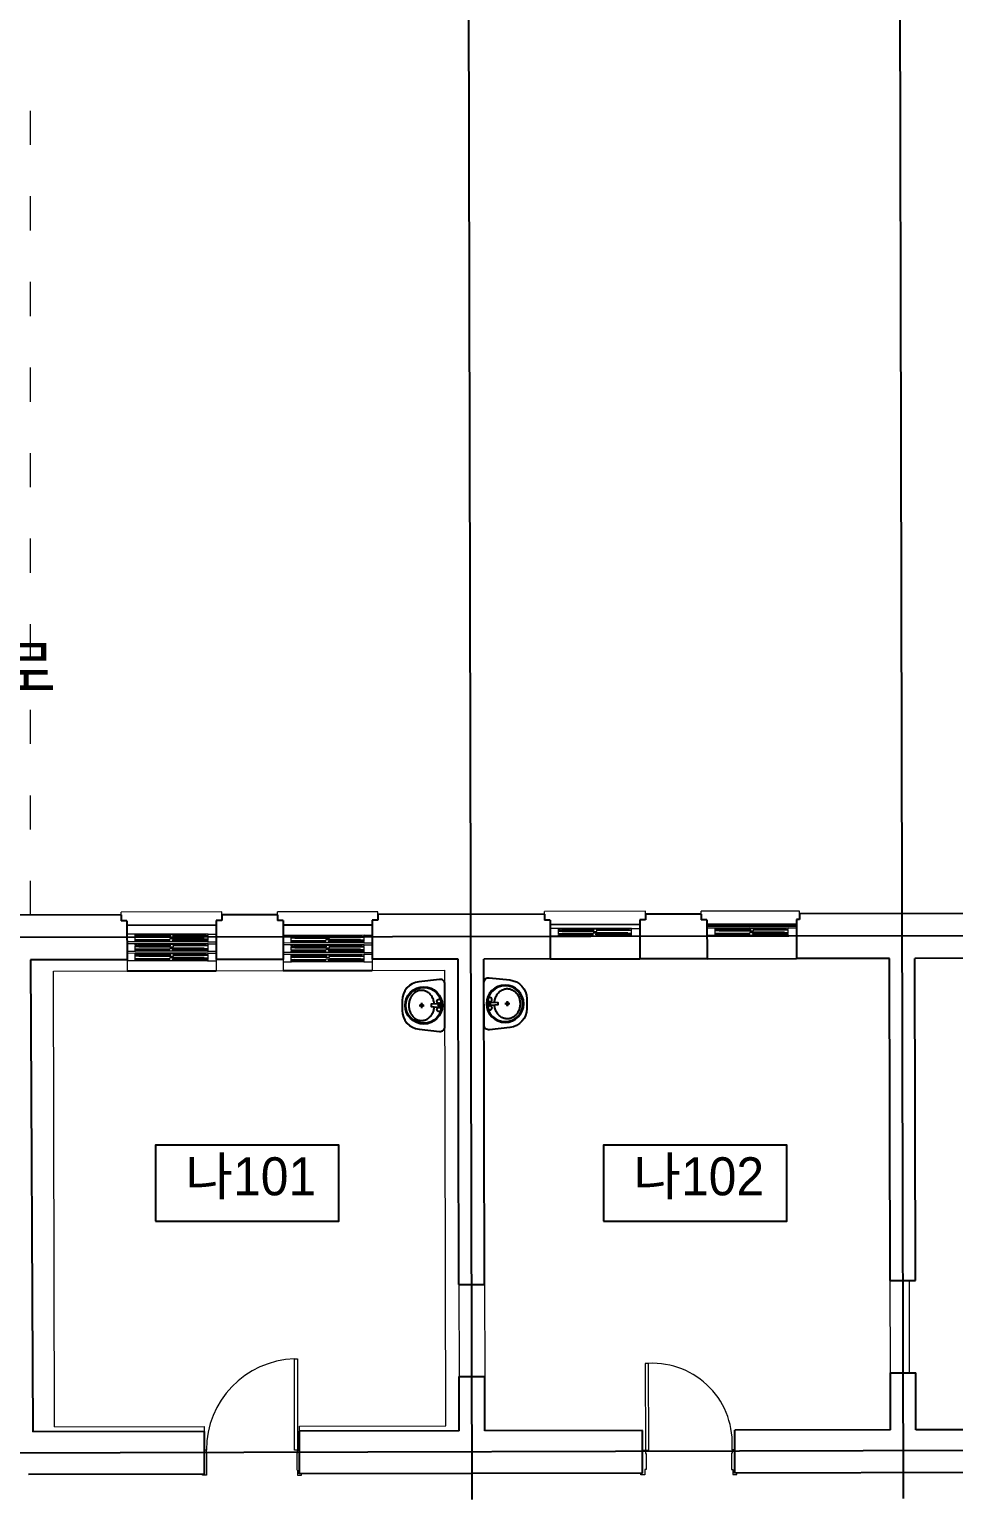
# Model space of a CAD drawing. Header units: millimetres. Extents: x 580267 to 706267, y 28800 to 115200.
# Drawn here: x 624115 to 633833, y 67896 to 83357 of the extents above; entities that cross this region are included whole.
import ezdxf
from ezdxf.enums import TextEntityAlignment as Align

# ---------------------------------------------------------------- set-up
doc = ezdxf.new("R2010")
doc.units = ezdxf.units.MM
doc.header["$LTSCALE"] = 5
doc.linetypes.add('ACAD_ISO03W100', pattern=[30, 12, -18])
for name, color, linetype, lineweight in [('ELE-1 (벽체 마감)', 3, 'Continuous', 9), ('ELE-2 (마감 창호)', 4, 'Continuous', 9), ('ELE-3  (마감)', 5, 'Continuous', 0), ('HAT-2', 8, 'Continuous', 0), ('HID', 7, 'ACAD_ISO03W100', 9)]:
    doc.layers.add(name, color=color, linetype=linetype, lineweight=lineweight)
for name, color, linetype in [('I-WIN', 4, 'Continuous'), ('text', 7, 'Continuous'), ('단면선', 2, 'Continuous'), ('입면', 7, 'Continuous'), ('입면선', 8, 'Continuous'), ('중심선', 1, 'Continuous')]:
    doc.layers.add(name, color=color, linetype=linetype)
doc.styles.get("Standard").update_dxf_attribs({"font": 'Gulim.ttf'})

# ---------------------------------------------------------------- blocks, each defined once
blk = doc.blocks.new('A$C26F80365')
at = {"layer": '입면선'}
for p, q in [((-25, 194), (25, 194)), ((-26, 0), (27, 0)), ((0, -27), (0, 26))]:
    blk.add_line(p, q, dxfattribs=at)
blk.add_lwpolyline([(-51, -205), (51, -205, 0.382162), (250, -27), (274, 189, 0.447008), (224, 245), (-224, 245, 0.447008), (-274, 189), (-250, -27, 0.382162)], format="xyb", close=True, dxfattribs=at)
blk.add_lwpolyline([(-25, 170), (-22, 170, -0.386916), (-18, 166), (-12, 101), (12, 101), (18, 166, -0.386916), (22, 170), (25, 170)], format="xyb", dxfattribs=at)
for centre, radius in [((0, 23), 196), ((0, 23), 188), ((-43, 182), 21.4), ((0, 182), 6.83), ((43, 182), 21.4), ((0, 0), 12.8)]:
    blk.add_circle(centre, radius, dxfattribs=at)
blk.add_rational_spline([(-15, 134), (-270, 114), (-135, -71), (0, -256), (135, -71), (270, 114), (15, 134)], [1, 0.527194519268, 1, 0.527194519268, 1, 0.527194519268, 1], degree=2, knots=[0, 0, 0, 0.333333, 0.333333, 0.666667, 0.666667, 1, 1, 1], dxfattribs=at)
blk = doc.blocks.new('A$C49A95FC0')
at = {"layer": 'ELE-2 (마감 창호)'}
for p, q in [((-384, 79), (-469, 79)), ((384, 81), (-384, 79)), ((-384, 64), (-384, 79)), ((-364, 64), (-384, 64)), ((-384, 19), (-384, 59)), ((-364, 59), (-384, 59)), ((-364, 19), (-384, 19)), ((-384, 2), (-384, 14)), ((-364, 14), (-384, 14)), ((-379, 2), (-384, 2)), ((-383, 65), (-383, 75)), ((-344, 75), (-383, 75)), ((-363, 65), (-383, 65)), ((-383, 48), (-383, 58)), ((-363, 58), (-383, 58)), ((-344, 48), (-383, 48)), ((-379, -1), (-379, 2)), ((379, 1), (-379, -1)), ((-364, 59), (-364, 64)), ((-364, 14), (-364, 19)), ((-363, 58), (-363, 65)), ((-354, 66), (-344, 67)), ((-354, 58), (-354, 66)), ((-344, 57), (-354, 58)), ((-349, 59), (-349, 65)), ((-16, 65), (-349, 65)), ((-16, 59), (-349, 59)), ((-344, 67), (-344, 75)), ((-342, 66), (-344, 67)), ((-344, 48), (-344, 57)), ((-342, 57), (-344, 57)), ((-341, 65), (-342, 66)), ((-341, 59), (-342, 57)), ((-24, 65), (-23, 67)), ((-24, 59), (-23, 58)), ((-23, 67), (-21, 67)), ((-23, 58), (-21, 57)), ((-21, 67), (-21, 76)), ((-21, 76), (18, 76)), ((-11, 66), (-21, 67)), ((-11, 58), (-21, 57)), ((-21, 49), (-21, 57)), ((-21, 49), (18, 49)), ((-20, 4), (-20, 31)), ((19, 31), (-20, 31)), ((19, 31), (-20, 31)), ((-20, 4), (19, 4)), ((-16, 59), (-16, 65)), ((-11, 58), (-11, 66)), ((9, 22), (19, 23)), ((9, 14), (9, 22)), ((19, 13), (9, 14)), ((14, 15), (14, 21)), ((348, 21), (14, 21)), ((348, 15), (14, 15)), ((18, 49), (18, 76)), ((19, 23), (19, 31)), ((21, 22), (19, 23)), ((19, 4), (19, 13)), ((21, 13), (19, 13)), ((22, 21), (21, 22)), ((22, 15), (21, 13)), ((341, 21), (342, 23)), ((341, 15), (342, 14)), ((342, 23), (344, 23)), ((342, 14), (344, 13)), ((344, 23), (344, 32)), ((344, 32), (383, 32)), ((354, 22), (344, 23)), ((344, 13), (354, 14)), ((344, 5), (344, 13)), ((383, 5), (344, 5)), ((349, 15), (349, 21)), ((354, 14), (354, 22)), ((363, 15), (363, 22)), ((363, 22), (383, 22)), ((363, 15), (383, 15)), ((364, 61), (364, 66)), ((364, 66), (384, 66)), ((364, 61), (384, 61)), ((364, 16), (364, 21)), ((364, 21), (384, 21)), ((364, 16), (384, 16)), ((379, 1), (379, 4)), ((379, 4), (384, 4)), ((379, 1), (469, 1)), ((383, 22), (383, 32)), ((383, 5), (383, 15)), ((384, 66), (384, 81)), ((384, 81), (469, 81)), ((384, 21), (384, 61)), ((384, 4), (384, 16)), ((-379, -1), (-468, -1))]:
    blk.add_line(p, q, dxfattribs=at)
at = {"layer": '입면'}
for p, q in [((-20, 20), (-384, 19)), ((-20, 15), (-384, 14)), ((-21, 76), (-344, 75)), ((-21, 49), (-344, 48)), ((364, 66), (18, 65)), ((364, 61), (18, 60)), ((344, 32), (19, 31)), ((344, 5), (19, 4))]:
    blk.add_line(p, q, dxfattribs=at)

msp = doc.modelspace()

# ---------------------------------------------------------------- linework, layer by layer
at = {"layer": 'ELE-1 (벽체 마감)'}
for p, q in [((633169.7, 69228.8), (633167.5, 70198.8)), ((633370.7, 69229.3), (633368.5, 70199.3)), ((628631.6, 70158.7), (628633.7, 69188.7)), ((628901.6, 70159.3), (628903.7, 69189.3))]:
    msp.add_line(p, q, dxfattribs=at)
at = {"layer": 'ELE-2 (마감 창호)'}
for p, q in [((625226.1, 73840.7), (625141.5, 73840.5)), ((625231.2, 73760.7), (625141.6, 73760.5)), ((625993.9, 73841.9), (625226.1, 73840.7)), ((625226.1, 73825.7), (625226.1, 73840.7)), ((625246.1, 73825.7), (625226.1, 73825.7)), ((625226.2, 73780.7), (625226.1, 73820.7)), ((625246.1, 73820.7), (625226.1, 73820.7)), ((625246.2, 73780.7), (625226.2, 73780.7)), ((625226.2, 73763.7), (625226.2, 73775.7)), ((625246.2, 73775.7), (625226.2, 73775.7)), ((625231.2, 73763.7), (625226.2, 73763.7)), ((625227.1, 73826.7), (625227.1, 73836.7)), ((625266.1, 73836.7), (625227.1, 73836.7)), ((625247.1, 73826.7), (625227.1, 73826.7)), ((625227.1, 73809.7), (625227.1, 73819.7)), ((625247.1, 73819.7), (625227.1, 73819.7)), ((625266.1, 73809.7), (625227.1, 73809.7)), ((625231.2, 73760.7), (625231.2, 73763.7)), ((625989.1, 73761.9), (625231.2, 73760.7)), ((625246.1, 73820.7), (625246.1, 73825.7)), ((625246.2, 73775.7), (625246.2, 73780.7)), ((625247.1, 73819.7), (625247.1, 73826.7)), ((625256.1, 73827.2), (625266.1, 73828.2)), ((625256.1, 73819.2), (625256.1, 73827.2)), ((625266.1, 73818.2), (625256.1, 73819.2)), ((625594.5, 73826.8), (625261.1, 73826.2)), ((625261.1, 73820.2), (625261.1, 73826.2)), ((625594.5, 73820.8), (625261.1, 73820.2)), ((625266.1, 73828.2), (625266.1, 73836.7)), ((625268.1, 73827.7), (625266.1, 73828.2)), ((625268.1, 73818.7), (625266.1, 73818.2)), ((625266.1, 73809.7), (625266.1, 73818.2)), ((625269.1, 73826.2), (625268.1, 73827.7)), ((625269.1, 73820.2), (625268.1, 73818.7)), ((625586.5, 73826.8), (625587.5, 73828.3)), ((625586.5, 73820.8), (625587.5, 73819.3)), ((625587.5, 73828.3), (625589.5, 73828.8)), ((625587.5, 73819.3), (625589.5, 73818.8)), ((625589.5, 73828.8), (625589.4, 73837.3)), ((625589.4, 73837.3), (625628.4, 73837.3)), ((625599.5, 73827.8), (625589.5, 73828.8)), ((625599.5, 73819.8), (625589.5, 73818.8)), ((625589.5, 73810.3), (625589.5, 73818.8)), ((625589.5, 73810.3), (625628.5, 73810.3)), ((625590.6, 73765.3), (625590.5, 73792.3)), ((625629.5, 73792.3), (625590.5, 73792.3)), ((625629.5, 73792.3), (625590.5, 73792.3)), ((625590.6, 73765.3), (625629.6, 73765.3)), ((625594.5, 73820.8), (625594.5, 73826.8)), ((625599.5, 73819.8), (625599.5, 73827.8)), ((625619.5, 73782.8), (625629.5, 73783.8)), ((625619.5, 73774.8), (625619.5, 73782.8)), ((625629.5, 73773.8), (625619.5, 73774.8)), ((625958, 73782.4), (625624.5, 73781.8)), ((625624.5, 73775.8), (625624.5, 73781.8)), ((625958, 73776.4), (625624.5, 73775.8)), ((625628.5, 73810.3), (625628.4, 73837.3)), ((625629.5, 73783.8), (625629.5, 73792.3)), ((625631.5, 73783.3), (625629.5, 73783.8)), ((625631.5, 73774.3), (625629.5, 73773.8)), ((625629.6, 73765.3), (625629.5, 73773.8)), ((625632.5, 73781.8), (625631.5, 73783.3)), ((625632.5, 73775.8), (625631.5, 73774.3)), ((625951, 73782.4), (625952, 73783.9)), ((625951, 73776.4), (625952, 73774.9)), ((625952, 73783.9), (625954, 73784.4)), ((625952, 73774.9), (625954, 73774.4)), ((625954, 73784.4), (625954, 73792.9)), ((625954, 73792.9), (625993, 73792.9)), ((625964, 73783.4), (625954, 73784.4)), ((625954, 73774.4), (625964, 73775.4)), ((625954, 73765.9), (625954, 73774.4)), ((625993, 73765.9), (625954, 73765.9)), ((625959, 73776.4), (625959, 73782.4)), ((625964, 73775.4), (625964, 73783.4)), ((625973, 73775.9), (625973, 73782.9)), ((625973, 73782.9), (625993, 73782.9)), ((625973, 73775.9), (625993, 73775.9)), ((625974, 73821.9), (625973.9, 73826.9)), ((625973.9, 73826.9), (625993.9, 73826.9)), ((625974, 73821.9), (625994, 73821.9)), ((625974, 73776.9), (625974, 73781.9)), ((625974, 73781.9), (625994, 73781.9)), ((625974, 73776.9), (625994, 73776.9)), ((625989.1, 73761.9), (625989, 73764.9)), ((625989, 73764.9), (625994, 73764.9)), ((625989.1, 73761.9), (626079.2, 73762.1)), ((625993, 73782.9), (625993, 73792.9)), ((625993, 73765.9), (625993, 73775.9)), ((625993.9, 73841.9), (626079, 73842.1)), ((625993.9, 73826.9), (625993.9, 73841.9)), ((625994, 73781.9), (625994, 73821.9)), ((625994, 73764.9), (625994, 73776.9)), ((626867, 73829.4), (626784.3, 73829.2)), ((627634.9, 73830.6), (626867, 73829.4)), ((626867.1, 73814.4), (626867, 73829.4)), ((626887.1, 73814.4), (626867.1, 73814.4)), ((626867.1, 73769.4), (626867.1, 73809.4)), ((626887.1, 73809.4), (626867.1, 73809.4)), ((626887.1, 73769.4), (626867.1, 73769.4)), ((626867.2, 73752.4), (626867.1, 73764.4)), ((626887.1, 73764.4), (626867.1, 73764.4)), ((626872.2, 73752.4), (626867.2, 73752.4)), ((626868.1, 73815.4), (626868, 73825.4)), ((626907, 73825.4), (626868, 73825.4)), ((626888.1, 73815.4), (626868.1, 73815.4)), ((626868.1, 73798.4), (626868.1, 73808.4)), ((626888.1, 73808.4), (626868.1, 73808.4)), ((626907.1, 73798.4), (626868.1, 73798.4)), ((626872.2, 73749.4), (626872.2, 73752.4)), ((627630, 73750.6), (626872.2, 73749.4)), ((626887.1, 73809.4), (626887.1, 73814.4)), ((626887.1, 73764.4), (626887.1, 73769.4)), ((626888.1, 73808.4), (626888.1, 73815.4)), ((626897.1, 73815.9), (626907.1, 73816.9)), ((626897.1, 73807.9), (626897.1, 73815.9)), ((626907.1, 73806.9), (626897.1, 73807.9)), ((627235.4, 73815.4), (626902.1, 73814.9)), ((626902.1, 73808.9), (626902.1, 73814.9)), ((627235.4, 73809.4), (626902.1, 73808.9)), ((626907.1, 73816.9), (626907, 73825.4)), ((626909.1, 73816.4), (626907.1, 73816.9)), ((626909.1, 73807.4), (626907.1, 73806.9)), ((626907.1, 73798.4), (626907.1, 73806.9)), ((626910.1, 73814.9), (626909.1, 73816.4)), ((626910.1, 73808.9), (626909.1, 73807.4)), ((627227.4, 73815.4), (627228.4, 73816.9)), ((627227.4, 73809.4), (627228.4, 73807.9)), ((627228.4, 73816.9), (627230.4, 73817.4)), ((627228.4, 73807.9), (627230.4, 73807.4)), ((627230.4, 73825.9), (627269.4, 73826)), ((627230.4, 73817.4), (627230.4, 73825.9)), ((627240.4, 73816.5), (627230.4, 73817.4)), ((627240.4, 73808.5), (627230.4, 73807.4)), ((627230.5, 73798.9), (627230.4, 73807.4)), ((627230.5, 73798.9), (627269.5, 73799)), ((627270.5, 73781), (627231.5, 73780.9)), ((627270.5, 73781), (627231.5, 73780.9)), ((627231.5, 73753.9), (627231.5, 73780.9)), ((627231.5, 73753.9), (627270.5, 73754)), ((627235.4, 73809.4), (627235.4, 73815.4)), ((627240.4, 73808.5), (627240.4, 73816.5)), ((627260.5, 73771.5), (627270.5, 73772.5)), ((627260.5, 73763.5), (627260.5, 73771.5)), ((627270.5, 73762.5), (627260.5, 73763.5)), ((627599, 73771), (627265.5, 73770.5)), ((627265.5, 73764.5), (627265.5, 73770.5)), ((627599, 73765), (627265.5, 73764.5)), ((627269.5, 73799), (627269.4, 73826)), ((627270.5, 73772.5), (627270.5, 73781)), ((627272.5, 73772), (627270.5, 73772.5)), ((627272.5, 73763), (627270.5, 73762.5)), ((627270.5, 73754), (627270.5, 73762.5)), ((627273.5, 73770.5), (627272.5, 73772)), ((627273.5, 73764.5), (627272.5, 73763)), ((627592, 73771), (627593, 73772.5)), ((627592, 73765), (627593, 73763.5)), ((627593, 73772.5), (627595, 73773)), ((627593, 73763.5), (627595, 73763)), ((627595, 73781.5), (627634, 73781.6)), ((627595, 73773), (627595, 73781.5)), ((627605, 73772), (627595, 73773)), ((627595, 73763), (627605, 73764)), ((627595, 73754.5), (627595, 73763)), ((627634, 73754.6), (627595, 73754.5)), ((627600, 73765), (627600, 73771)), ((627605, 73764), (627605, 73772)), ((627614, 73764.6), (627614, 73771.6)), ((627614, 73771.6), (627634, 73771.6)), ((627614, 73764.6), (627634, 73764.6)), ((627614.9, 73810.6), (627614.9, 73815.6)), ((627614.9, 73815.6), (627634.9, 73815.6)), ((627614.9, 73810.6), (627634.9, 73810.6)), ((627615, 73765.6), (627615, 73770.6)), ((627615, 73770.6), (627635, 73770.6)), ((627615, 73765.6), (627635, 73765.6)), ((627630, 73750.6), (627630, 73753.6)), ((627630, 73753.6), (627635, 73753.6)), ((627630, 73750.6), (627718, 73750.7)), ((627634, 73771.6), (627634, 73781.6)), ((627634, 73754.6), (627634, 73764.6)), ((627634.9, 73830.6), (627717.9, 73830.7)), ((627634.9, 73815.6), (627634.9, 73830.6)), ((627635, 73770.6), (627634.9, 73810.6)), ((627635, 73753.6), (627635, 73765.6)), ((625226.2, 73740.7), (625141.7, 73740.5)), ((625231.4, 73660.7), (625141.8, 73660.5)), ((625226.6, 73640.7), (625142, 73640.5)), ((625994.1, 73741.9), (625226.2, 73740.7)), ((625226.3, 73725.7), (625226.2, 73740.7)), ((625246.3, 73725.7), (625226.3, 73725.7)), ((625226.3, 73680.7), (625226.3, 73720.7)), ((625246.3, 73720.7), (625226.3, 73720.7)), ((625246.3, 73680.7), (625226.3, 73680.7)), ((625226.4, 73663.7), (625226.3, 73675.7)), ((625246.3, 73675.7), (625226.3, 73675.7)), ((625231.4, 73663.7), (625226.4, 73663.7)), ((625994.4, 73641.9), (625226.6, 73640.7)), ((625226.6, 73625.7), (625226.6, 73640.7)), ((625246.6, 73625.7), (625226.6, 73625.7)), ((625226.7, 73580.7), (625226.6, 73620.7)), ((625246.6, 73620.7), (625226.6, 73620.7)), ((625227.3, 73726.7), (625227.2, 73736.7)), ((625266.2, 73736.7), (625227.2, 73736.7)), ((625247.3, 73726.7), (625227.3, 73726.7)), ((625227.3, 73709.7), (625227.3, 73719.7)), ((625247.3, 73719.7), (625227.3, 73719.7)), ((625266.3, 73709.7), (625227.3, 73709.7)), ((625227.6, 73626.7), (625227.6, 73636.7)), ((625266.6, 73636.7), (625227.6, 73636.7)), ((625247.6, 73626.7), (625227.6, 73626.7)), ((625227.6, 73609.7), (625227.6, 73619.7)), ((625247.6, 73619.7), (625227.6, 73619.7)), ((625266.6, 73609.7), (625227.6, 73609.7)), ((625231.4, 73660.7), (625231.4, 73663.7)), ((625989.2, 73661.9), (625231.4, 73660.7)), ((625246.3, 73720.7), (625246.3, 73725.7)), ((625246.3, 73675.7), (625246.3, 73680.7)), ((625246.6, 73620.7), (625246.6, 73625.7)), ((625247.3, 73719.7), (625247.3, 73726.7)), ((625247.6, 73619.7), (625247.6, 73626.7)), ((625256.3, 73727.2), (625266.3, 73728.2)), ((625256.3, 73719.2), (625256.3, 73727.2)), ((625266.3, 73718.2), (625256.3, 73719.2)), ((625256.6, 73627.2), (625266.6, 73628.2)), ((625256.6, 73619.2), (625256.6, 73627.2)), ((625266.6, 73618.2), (625256.6, 73619.2)), ((625594.6, 73726.8), (625261.3, 73726.2)), ((625261.3, 73720.2), (625261.3, 73726.2)), ((625594.6, 73720.8), (625261.3, 73720.2)), ((625595, 73626.8), (625261.6, 73626.2)), ((625261.6, 73620.2), (625261.6, 73626.2)), ((625595, 73620.8), (625261.6, 73620.2)), ((625266.3, 73728.2), (625266.2, 73736.7)), ((625268.3, 73727.7), (625266.3, 73728.2)), ((625268.3, 73718.7), (625266.3, 73718.2)), ((625266.3, 73709.7), (625266.3, 73718.2)), ((625266.6, 73628.2), (625266.6, 73636.7)), ((625268.6, 73627.7), (625266.6, 73628.2)), ((625268.6, 73618.7), (625266.6, 73618.2)), ((625266.6, 73609.7), (625266.6, 73618.2)), ((625269.3, 73726.2), (625268.3, 73727.7)), ((625269.3, 73720.2), (625268.3, 73718.7)), ((625269.6, 73626.2), (625268.6, 73627.7)), ((625269.6, 73620.2), (625268.6, 73618.7)), ((625586.6, 73726.8), (625587.6, 73728.3)), ((625586.6, 73720.8), (625587.6, 73719.3)), ((625587, 73626.8), (625588, 73628.3)), ((625587, 73620.8), (625588, 73619.3)), ((625587.6, 73728.3), (625589.6, 73728.8)), ((625587.6, 73719.3), (625589.6, 73718.8)), ((625588, 73628.3), (625590, 73628.8)), ((625588, 73619.3), (625590, 73618.8)), ((625589.6, 73728.8), (625589.6, 73737.3)), ((625589.6, 73737.3), (625628.6, 73737.3)), ((625599.6, 73727.8), (625589.6, 73728.8)), ((625599.6, 73719.8), (625589.6, 73718.8)), ((625589.7, 73710.3), (625589.6, 73718.8)), ((625589.7, 73710.3), (625628.7, 73710.3)), ((625590, 73628.8), (625589.9, 73637.3)), ((625589.9, 73637.3), (625628.9, 73637.3)), ((625600, 73627.8), (625590, 73628.8)), ((625600, 73619.8), (625590, 73618.8)), ((625590, 73610.3), (625590, 73618.8)), ((625590, 73610.3), (625629, 73610.3)), ((625590.7, 73665.3), (625590.7, 73692.3)), ((625629.7, 73692.3), (625590.7, 73692.3)), ((625629.7, 73692.3), (625590.7, 73692.3)), ((625590.7, 73665.3), (625629.7, 73665.3)), ((625594.6, 73720.8), (625594.6, 73726.8)), ((625595, 73620.8), (625595, 73626.8)), ((625599.6, 73719.8), (625599.6, 73727.8)), ((625600, 73619.8), (625600, 73627.8)), ((625619.7, 73682.8), (625629.7, 73683.8)), ((625619.7, 73674.8), (625619.7, 73682.8)), ((625629.7, 73673.8), (625619.7, 73674.8)), ((625958.2, 73682.4), (625624.7, 73681.8)), ((625624.7, 73675.8), (625624.7, 73681.8)), ((625958.2, 73676.4), (625624.7, 73675.8)), ((625628.7, 73710.3), (625628.6, 73737.3)), ((625629, 73610.3), (625628.9, 73637.3)), ((625629.7, 73683.8), (625629.7, 73692.3)), ((625631.7, 73683.3), (625629.7, 73683.8)), ((625631.7, 73674.3), (625629.7, 73673.8)), ((625629.7, 73665.3), (625629.7, 73673.8)), ((625632.7, 73681.8), (625631.7, 73683.3)), ((625632.7, 73675.8), (625631.7, 73674.3)), ((625951.2, 73682.4), (625952.2, 73683.9)), ((625951.2, 73676.4), (625952.2, 73674.9)), ((625952.2, 73683.9), (625954.2, 73684.4)), ((625952.2, 73674.9), (625954.2, 73674.4)), ((625954.2, 73684.4), (625954.2, 73692.9)), ((625954.2, 73692.9), (625993.2, 73692.9)), ((625964.2, 73683.4), (625954.2, 73684.4)), ((625954.2, 73674.4), (625964.2, 73675.4)), ((625954.2, 73665.9), (625954.2, 73674.4)), ((625993.2, 73665.9), (625954.2, 73665.9)), ((625959.2, 73676.4), (625959.2, 73682.4)), ((625964.2, 73675.4), (625964.2, 73683.4)), ((625973.2, 73675.9), (625973.2, 73682.9)), ((625973.2, 73682.9), (625993.2, 73682.9)), ((625973.2, 73675.9), (625993.2, 73675.9)), ((625974.1, 73721.9), (625974.1, 73726.9)), ((625974.1, 73726.9), (625994.1, 73726.9)), ((625974.1, 73721.9), (625994.1, 73721.9)), ((625974.2, 73676.9), (625974.2, 73681.9)), ((625974.2, 73681.9), (625994.2, 73681.9)), ((625974.2, 73676.9), (625994.2, 73676.9)), ((625974.5, 73621.9), (625974.4, 73626.9)), ((625974.4, 73626.9), (625994.4, 73626.9)), ((625974.5, 73621.9), (625994.5, 73621.9)), ((625989.2, 73661.9), (625989.2, 73664.9)), ((625989.2, 73664.9), (625994.2, 73664.9)), ((625989.2, 73661.9), (626079.3, 73662.1)), ((625993.2, 73682.9), (625993.2, 73692.9)), ((625993.2, 73665.9), (625993.2, 73675.9)), ((625994.1, 73741.9), (626079.2, 73742.1)), ((625994.1, 73726.9), (625994.1, 73741.9)), ((625994.2, 73681.9), (625994.1, 73721.9)), ((625994.2, 73664.9), (625994.2, 73676.9)), ((625994.4, 73641.9), (626079.5, 73642.1)), ((625994.4, 73626.9), (625994.4, 73641.9)), ((625994.5, 73581.9), (625994.5, 73621.9)), ((626872.2, 73749.4), (626784.4, 73749.2)), ((626867.2, 73729.4), (626784.5, 73729.2)), ((626872.3, 73649.4), (626784.6, 73649.2)), ((626867.4, 73629.4), (626784.6, 73629.2)), ((627635, 73730.6), (626867.2, 73729.4)), ((626867.2, 73714.4), (626867.2, 73729.4)), ((626887.2, 73714.4), (626867.2, 73714.4)), ((626867.3, 73669.4), (626867.2, 73709.4)), ((626887.2, 73709.4), (626867.2, 73709.4)), ((626887.3, 73669.4), (626867.3, 73669.4)), ((626867.3, 73652.4), (626867.3, 73664.4)), ((626887.3, 73664.4), (626867.3, 73664.4)), ((626872.3, 73652.4), (626867.3, 73652.4)), ((627635.2, 73630.6), (626867.4, 73629.4)), ((626867.4, 73614.4), (626867.4, 73629.4)), ((626887.4, 73614.4), (626867.4, 73614.4)), ((626867.5, 73569.4), (626867.4, 73609.4)), ((626887.4, 73609.4), (626867.4, 73609.4)), ((626868.2, 73715.4), (626868.2, 73725.4)), ((626907.2, 73725.4), (626868.2, 73725.4)), ((626888.2, 73715.4), (626868.2, 73715.4)), ((626868.2, 73698.4), (626868.2, 73708.4)), ((626888.2, 73708.4), (626868.2, 73708.4)), ((626907.2, 73698.4), (626868.2, 73698.4)), ((626868.4, 73615.4), (626868.4, 73625.4)), ((626907.4, 73625.4), (626868.4, 73625.4)), ((626888.4, 73615.4), (626868.4, 73615.4)), ((626868.4, 73598.4), (626868.4, 73608.4)), ((626888.4, 73608.4), (626868.4, 73608.4)), ((626907.4, 73598.4), (626868.4, 73598.4)), ((626872.3, 73649.4), (626872.3, 73652.4)), ((627630.2, 73650.6), (626872.3, 73649.4)), ((626887.2, 73709.4), (626887.2, 73714.4)), ((626887.3, 73664.4), (626887.3, 73669.4)), ((626887.4, 73609.4), (626887.4, 73614.4)), ((626888.2, 73708.4), (626888.2, 73715.4)), ((626888.4, 73608.4), (626888.4, 73615.4)), ((626897.2, 73715.9), (626907.2, 73716.9)), ((626897.2, 73707.9), (626897.2, 73715.9)), ((626907.2, 73706.9), (626897.2, 73707.9)), ((626897.4, 73615.9), (626907.4, 73616.9)), ((626897.4, 73607.9), (626897.4, 73615.9)), ((626907.4, 73606.9), (626897.4, 73607.9)), ((627235.6, 73715.4), (626902.2, 73714.9)), ((626902.2, 73708.9), (626902.2, 73714.9)), ((627235.6, 73709.4), (626902.2, 73708.9)), ((627235.7, 73615.4), (626902.4, 73614.9)), ((626902.4, 73608.9), (626902.4, 73614.9)), ((627235.8, 73609.4), (626902.4, 73608.9)), ((626907.2, 73716.9), (626907.2, 73725.4)), ((626909.2, 73716.4), (626907.2, 73716.9)), ((626909.2, 73707.4), (626907.2, 73706.9)), ((626907.2, 73698.4), (626907.2, 73706.9)), ((626907.4, 73616.9), (626907.4, 73625.4)), ((626909.4, 73616.4), (626907.4, 73616.9)), ((626909.4, 73607.4), (626907.4, 73606.9)), ((626907.4, 73598.4), (626907.4, 73606.9)), ((626910.2, 73714.9), (626909.2, 73716.4)), ((626910.2, 73708.9), (626909.2, 73707.4)), ((626910.4, 73614.9), (626909.4, 73616.4)), ((626910.4, 73608.9), (626909.4, 73607.4)), ((627227.6, 73715.4), (627228.6, 73716.9)), ((627227.6, 73709.4), (627228.6, 73707.9)), ((627227.7, 73615.4), (627228.7, 73616.9)), ((627227.8, 73609.4), (627228.8, 73607.9)), ((627228.6, 73716.9), (627230.6, 73717.4)), ((627228.6, 73707.9), (627230.6, 73707.4)), ((627228.7, 73616.9), (627230.7, 73617.4)), ((627228.8, 73607.9), (627230.8, 73607.4)), ((627230.6, 73725.9), (627269.6, 73726)), ((627230.6, 73717.4), (627230.6, 73725.9)), ((627240.6, 73716.5), (627230.6, 73717.4)), ((627240.6, 73708.5), (627230.6, 73707.4)), ((627230.6, 73698.9), (627230.6, 73707.4)), ((627230.6, 73698.9), (627269.6, 73699)), ((627230.7, 73625.9), (627269.7, 73626)), ((627230.7, 73617.4), (627230.7, 73625.9)), ((627240.7, 73616.5), (627230.7, 73617.4)), ((627240.8, 73608.5), (627230.8, 73607.4)), ((627230.8, 73598.9), (627230.8, 73607.4)), ((627230.8, 73598.9), (627269.8, 73599)), ((627270.6, 73681), (627231.6, 73680.9)), ((627270.6, 73681), (627231.6, 73680.9)), ((627231.7, 73653.9), (627231.6, 73680.9)), ((627231.7, 73653.9), (627270.7, 73654)), ((627235.6, 73709.4), (627235.6, 73715.4)), ((627235.8, 73609.4), (627235.7, 73615.4)), ((627240.6, 73708.5), (627240.6, 73716.5)), ((627240.8, 73608.5), (627240.7, 73616.5)), ((627260.7, 73671.5), (627270.7, 73672.5)), ((627260.7, 73663.5), (627260.7, 73671.5)), ((627270.7, 73662.5), (627260.7, 73663.5)), ((627599.1, 73671), (627265.7, 73670.5)), ((627265.7, 73664.5), (627265.7, 73670.5)), ((627599.2, 73665), (627265.7, 73664.5)), ((627269.6, 73699), (627269.6, 73726)), ((627269.8, 73599), (627269.7, 73626)), ((627270.7, 73672.5), (627270.6, 73681)), ((627272.7, 73672), (627270.7, 73672.5)), ((627272.7, 73663), (627270.7, 73662.5)), ((627270.7, 73654), (627270.7, 73662.5)), ((627273.7, 73670.5), (627272.7, 73672)), ((627273.7, 73664.5), (627272.7, 73663)), ((627592.1, 73671), (627593.1, 73672.5)), ((627592.2, 73665), (627593.2, 73663.5)), ((627593.1, 73672.5), (627595.1, 73673)), ((627593.2, 73663.5), (627595.2, 73663)), ((627595.1, 73681.5), (627634.1, 73681.6)), ((627595.1, 73673), (627595.1, 73681.5)), ((627605.1, 73672), (627595.1, 73673)), ((627595.2, 73663), (627605.2, 73664)), ((627595.2, 73654.5), (627595.2, 73663)), ((627634.2, 73654.6), (627595.2, 73654.5)), ((627600.2, 73665), (627600.1, 73671)), ((627605.2, 73664), (627605.1, 73672)), ((627614.2, 73664.6), (627614.1, 73671.6)), ((627614.1, 73671.6), (627634.1, 73671.6)), ((627614.2, 73664.6), (627634.2, 73664.6)), ((627615.1, 73710.6), (627615.1, 73715.6)), ((627615.1, 73715.6), (627635.1, 73715.6)), ((627615.1, 73710.6), (627635.1, 73710.6)), ((627615.2, 73665.6), (627615.1, 73670.6)), ((627615.1, 73670.6), (627635.1, 73670.6)), ((627615.2, 73665.6), (627635.2, 73665.6)), ((627615.2, 73610.6), (627615.2, 73615.6)), ((627615.2, 73615.6), (627635.2, 73615.6)), ((627615.2, 73610.6), (627635.2, 73610.6)), ((627630.2, 73650.6), (627630.2, 73653.6)), ((627630.2, 73653.6), (627635.2, 73653.6)), ((627630.2, 73650.6), (627718.2, 73650.7)), ((627634.1, 73671.6), (627634.1, 73681.6)), ((627634.2, 73654.6), (627634.2, 73664.6)), ((627635, 73730.6), (627718, 73730.7)), ((627635.1, 73715.6), (627635, 73730.6)), ((627635.1, 73670.6), (627635.1, 73710.6)), ((627635.2, 73653.6), (627635.2, 73665.6)), ((627635.2, 73630.6), (627718.2, 73630.7)), ((627635.2, 73615.6), (627635.2, 73630.6)), ((627635.3, 73570.6), (627635.2, 73610.6)), ((625231.7, 73560.7), (625141.9, 73560.5)), ((625246.7, 73580.7), (625226.7, 73580.7)), ((625226.7, 73563.7), (625226.7, 73575.7)), ((625246.7, 73575.7), (625226.7, 73575.7)), ((625231.7, 73563.7), (625226.7, 73563.7)), ((625231.7, 73560.7), (625231.7, 73563.7)), ((625989.5, 73561.9), (625231.7, 73560.7)), ((625246.7, 73575.7), (625246.7, 73580.7)), ((625591.1, 73565.3), (625591, 73592.3)), ((625630, 73592.3), (625591, 73592.3)), ((625630, 73592.3), (625591, 73592.3)), ((625591.1, 73565.3), (625630.1, 73565.3)), ((625620, 73582.8), (625630, 73583.8)), ((625620, 73574.8), (625620, 73582.8)), ((625630, 73573.8), (625620, 73574.8)), ((625958.5, 73582.4), (625625, 73581.8)), ((625625, 73575.8), (625625, 73581.8)), ((625958.5, 73576.4), (625625, 73575.8)), ((625630, 73583.8), (625630, 73592.3)), ((625632, 73583.3), (625630, 73583.8)), ((625632, 73574.3), (625630, 73573.8)), ((625630.1, 73565.3), (625630, 73573.8)), ((625633, 73581.8), (625632, 73583.3)), ((625633, 73575.8), (625632, 73574.3)), ((625951.5, 73582.4), (625952.5, 73583.9)), ((625951.5, 73576.4), (625952.5, 73574.9)), ((625952.5, 73583.9), (625954.5, 73584.4)), ((625952.5, 73574.9), (625954.5, 73574.4)), ((625954.5, 73584.4), (625954.5, 73592.9)), ((625954.5, 73592.9), (625993.5, 73592.9)), ((625964.5, 73583.4), (625954.5, 73584.4)), ((625954.5, 73574.4), (625964.5, 73575.4)), ((625954.5, 73565.9), (625954.5, 73574.4)), ((625993.5, 73565.9), (625954.5, 73565.9)), ((625959.5, 73576.4), (625959.5, 73582.4)), ((625964.5, 73575.4), (625964.5, 73583.4)), ((625973.5, 73575.9), (625973.5, 73582.9)), ((625973.5, 73582.9), (625993.5, 73582.9)), ((625973.5, 73575.9), (625993.5, 73575.9)), ((625974.5, 73576.9), (625974.5, 73581.9)), ((625974.5, 73581.9), (625994.5, 73581.9)), ((625974.5, 73576.9), (625994.5, 73576.9)), ((625989.5, 73561.9), (625989.5, 73564.9)), ((625989.5, 73564.9), (625994.5, 73564.9)), ((625989.5, 73561.9), (626079.5, 73562.1)), ((625993.5, 73582.9), (625993.5, 73592.9)), ((625993.5, 73565.9), (625993.5, 73575.9)), ((625994.5, 73564.9), (625994.5, 73576.9)), ((626872.5, 73549.4), (626784.7, 73549.2)), ((626887.5, 73569.4), (626867.5, 73569.4)), ((626867.5, 73552.4), (626867.5, 73564.4)), ((626887.5, 73564.4), (626867.5, 73564.4)), ((626872.5, 73552.4), (626867.5, 73552.4)), ((626872.5, 73549.4), (626872.5, 73552.4)), ((627630.3, 73550.6), (626872.5, 73549.4)), ((626887.5, 73564.4), (626887.5, 73569.4)), ((627270.8, 73581), (627231.8, 73580.9)), ((627270.8, 73581), (627231.8, 73580.9)), ((627231.8, 73553.9), (627231.8, 73580.9)), ((627231.8, 73553.9), (627270.8, 73554)), ((627260.8, 73571.5), (627270.8, 73572.5)), ((627260.8, 73563.5), (627260.8, 73571.5)), ((627270.8, 73562.5), (627260.8, 73563.5)), ((627599.3, 73571), (627265.8, 73570.5)), ((627265.8, 73564.5), (627265.8, 73570.5)), ((627599.3, 73565), (627265.8, 73564.5)), ((627270.8, 73572.5), (627270.8, 73581)), ((627272.8, 73572), (627270.8, 73572.5)), ((627272.8, 73563), (627270.8, 73562.5)), ((627270.8, 73554), (627270.8, 73562.5)), ((627273.8, 73570.5), (627272.8, 73572)), ((627273.8, 73564.5), (627272.8, 73563)), ((627592.3, 73571), (627593.3, 73572.5)), ((627592.3, 73565), (627593.3, 73563.5)), ((627593.3, 73572.5), (627595.3, 73573)), ((627593.3, 73563.5), (627595.3, 73563)), ((627595.3, 73581.5), (627634.3, 73581.6)), ((627595.3, 73573), (627595.3, 73581.5)), ((627605.3, 73572), (627595.3, 73573)), ((627595.3, 73563), (627605.3, 73564)), ((627595.3, 73554.5), (627595.3, 73563)), ((627634.3, 73554.6), (627595.3, 73554.5)), ((627600.3, 73565), (627600.3, 73571)), ((627605.3, 73564), (627605.3, 73572)), ((627614.3, 73564.6), (627614.3, 73571.6)), ((627614.3, 73571.6), (627634.3, 73571.6)), ((627614.3, 73564.6), (627634.3, 73564.6)), ((627615.3, 73565.6), (627615.3, 73570.6)), ((627615.3, 73570.6), (627635.3, 73570.6)), ((627615.3, 73565.6), (627635.3, 73565.6)), ((627630.3, 73550.6), (627630.3, 73553.6)), ((627630.3, 73553.6), (627635.3, 73553.6)), ((627630.3, 73550.6), (627718.3, 73550.7)), ((627634.3, 73571.6), (627634.3, 73581.6)), ((627634.3, 73554.6), (627634.3, 73564.6)), ((627635.3, 73553.6), (627635.3, 73565.6)), ((625975.9, 68416.5), (625956.5, 68416.6)), ((625975.9, 68382.5), (625975.9, 68416.5)), ((625981.9, 68382.5), (625975.9, 68382.5)), ((625981.9, 68205.5), (625981.9, 68382.5)), ((626929.9, 68205.5), (626929.9, 68382.5)), ((626929.9, 68382.5), (626935.9, 68382.5)), ((626935.9, 68416.5), (626956.5, 68416.6)), ((626935.9, 68382.5), (626935.9, 68416.5)), ((630562.5, 68417), (630592.5, 68417.1)), ((630592.5, 68417.1), (630592.6, 68382.1)), ((630592.6, 68382.1), (630598.6, 68382.1)), ((630598.6, 68382.1), (630599.4, 68212.1)), ((631503.5, 68384.1), (631497.5, 68384.1)), ((631497.5, 68384.1), (631497.5, 68214.1)), ((631533.5, 68419.1), (631503.5, 68419.1)), ((631503.5, 68419.1), (631503.5, 68384.1)), ((625975.9, 68205.5), (625981.9, 68205.5)), ((625975.9, 68205.5), (625975.9, 68151.5)), ((626935.9, 68205.5), (626929.9, 68205.5)), ((626935.9, 68205.5), (626935.9, 68151.5)), ((630599.4, 68212.1), (630585.4, 68212.1)), ((630585.4, 68212.1), (630585.6, 68157.1)), ((631497.5, 68214.1), (631511.5, 68214.1)), ((631511.5, 68214.1), (631511.5, 68159.1)), ((625933.9, 68151.5), (625934, 68163.3)), ((625975.9, 68151.5), (625933.9, 68151.5)), ((626935.9, 68151.5), (626977.9, 68151.5)), ((626977.9, 68151.5), (626977.9, 68165.6)), ((630542.6, 68156.9), (630542.6, 68172.9)), ((630585.6, 68157.1), (630542.6, 68156.9)), ((631511.5, 68159.1), (631554.5, 68159.1)), ((631554.5, 68159.1), (631554.4, 68175.2))]:
    msp.add_line(p, q, dxfattribs=at)
for points in [[(626901.9, 68416.5), (626901.9, 69376.5), (626935.9, 69376.5), (626935.9, 68416.5), (626901.9, 68416.5)], [(630592.5, 68417.1), (630627.5, 68417.1), (630625.4, 69328.1), (630590.4, 69328.1), (630592.5, 68417.1)]]:
    msp.add_lwpolyline(points, dxfattribs=at)
for centre, radius, start, end in [((626935.9, 68416.5), 960, 92.02966, 180), ((630665.2, 68487.9), 841.1, 355.31116, 92.70639)]:
    msp.add_arc(centre, radius, start, end, dxfattribs=at)
at = {"layer": 'ELE-3  (마감)'}
for p, q in [((624369.1, 73453.8), (625141.9, 73455.5)), ((624379.8, 68660.8), (624369.1, 73453.8)), ((625141.9, 73573.9), (625141.9, 73455.5)), ((626079.5, 73575.4), (626079.5, 73457.6)), ((626079.5, 73457.6), (626784.7, 73459.2)), ((626784.7, 73576.6), (626784.7, 73459.2)), ((627718.3, 73578.1), (627718.3, 73461.3)), ((627718.3, 73461.3), (628483.1, 73463)), ((628493.8, 68670), (628483.1, 73463)), ((624379.8, 68660.8), (625955.8, 68664.3)), ((625955.9, 68613.3), (625955.8, 68664.3)), ((626955.8, 68666.6), (628493.8, 68670)), ((626955.9, 68615.5), (626955.8, 68666.6))]:
    msp.add_line(p, q, dxfattribs=at)
at = {"layer": 'HAT-2'}
for p, q in [((626138.7, 74075.5), (625081.2, 74073.8)), ((625081.2, 74043.8), (625081.2, 74073.8)), ((626138.7, 74045.5), (626138.7, 74075.5)), ((627777.5, 74078.2), (626723.9, 74076.5)), ((626723.9, 74046.5), (626723.9, 74076.5)), ((627777.5, 74048.2), (627777.5, 74078.2)), ((630592.8, 74082.8), (629530.7, 74081)), ((629530.7, 74051), (629530.7, 74081)), ((630592.8, 74052.8), (630592.8, 74082.8)), ((632213.8, 74085.4), (631180.1, 74083.7)), ((631180.1, 74053.7), (631180.1, 74083.7)), ((632213.8, 74055.4), (632213.8, 74085.4))]:
    msp.add_line(p, q, dxfattribs=at)
at = {"layer": 'HID', "ltscale": 6}
msp.add_line((624126.4, 74042.2), (624126.4, 82923), dxfattribs=at)
at = {"layer": 'I-WIN', "linetype": 'ByBlock'}
msp.add_line((631240.1, 73926.8), (632181, 73928.3), dxfattribs=at)
at = {"layer": 'text'}
for points in [[(625440.6, 70822.7), (627369.2, 70822.7), (627369.2, 71624.5), (625440.6, 71624.5)], [(630150.6, 70822.7), (632079.2, 70822.7), (632079.2, 71624.5), (630150.6, 71624.5)]]:
    msp.add_lwpolyline(points, close=True, dxfattribs=at)
at = {"layer": '단면선'}
for p, q in [((625081.2, 74043.8), (623256, 74040.8)), ((625081.2, 74043.8), (625081.3, 73983.8)), ((625141.3, 73983.9), (625081.3, 73983.8)), ((625141.3, 73983.9), (625141.9, 73573.9)), ((626138.8, 73985.5), (626078.8, 73985.4)), ((626078.8, 73985.4), (626079.5, 73575.4)), ((626723.9, 74046.5), (626138.7, 74045.5)), ((626138.7, 74045.5), (626138.8, 73985.5)), ((626723.9, 74046.5), (626724, 73986.5)), ((626784, 73986.6), (626724, 73986.5)), ((626784, 73986.6), (626784.7, 73576.6)), ((627777.6, 73988.2), (627717.6, 73988.1)), ((627717.6, 73988.1), (627718.3, 73578.1)), ((629530.7, 74051), (627777.5, 74048.2)), ((627777.5, 74048.2), (627777.6, 73988.2)), ((629530.7, 74051), (629530.8, 73991)), ((629590.8, 73991.1), (629530.8, 73991)), ((629590.8, 73991.1), (629591.5, 73581.1)), ((630592.9, 73992.8), (630532.9, 73992.7)), ((630532.9, 73992.7), (630533.6, 73582.7)), ((631180.1, 74053.7), (630592.8, 74052.8)), ((630592.8, 74052.8), (630592.9, 73992.8)), ((631180.1, 74053.7), (631180.2, 73993.7)), ((631239.6, 73993.8), (631180.2, 73993.7)), ((631239.6, 73993.8), (631240.2, 73583.8)), ((632213.9, 73995.4), (632180.9, 73995.3)), ((632180.9, 73995.3), (632181.5, 73585.3)), ((633996.9, 74058.3), (632213.8, 74055.4)), ((632213.8, 74055.4), (632213.9, 73995.4)), ((625141.9, 73573.9), (624126.4, 73572.2)), ((624126.4, 73572.2), (624152.6, 68608.4)), ((626784.7, 73576.6), (626079.5, 73575.4)), ((628623.9, 73579.6), (627718.3, 73578.1)), ((628631.6, 70158.7), (628623.9, 73579.6)), ((629591.5, 73581.1), (628893.9, 73580)), ((628901.6, 70159.3), (628893.9, 73580)), ((631240.2, 73583.8), (630533.6, 73582.7)), ((633159.9, 73586.9), (632181.5, 73585.3)), ((633167.5, 70198.8), (633159.9, 73586.9)), ((634057, 73588.4), (633425.9, 73587.4)), ((633433.5, 70199.4), (633425.9, 73587.4)), ((633167.5, 70198.8), (633433.5, 70199.4)), ((628631.6, 70158.7), (628901.6, 70159.3)), ((628633.7, 69188.7), (628903.7, 69189.3)), ((628635, 68618.7), (628633.7, 69188.7)), ((628905, 68619.3), (628903.7, 69189.3)), ((633169.7, 69228.8), (633435.7, 69229.4)), ((633171, 68628.8), (633169.7, 69228.8)), ((633437, 68629.4), (633435.7, 69229.4)), ((625955.9, 68613.3), (624152.6, 68608.4)), ((625956.9, 68163.3), (625955.9, 68613.3)), ((628635, 68618.7), (626955.9, 68615.5)), ((626956.9, 68165.5), (626955.9, 68615.5)), ((630562, 68623), (628905, 68619.3)), ((630563, 68173), (630562, 68623)), ((633171, 68628.8), (631533, 68625.1)), ((631534, 68175.1), (631533, 68625.1)), ((635064, 68633.1), (633437, 68629.4)), ((625956.9, 68163.3), (624104.4, 68158.5)), ((630563, 68173), (626956.9, 68165.5)), ((635065, 68183.1), (631534, 68175.1))]:
    msp.add_line(p, q, dxfattribs=at)
at = {"layer": '입면'}
for p, q in [((626078.9, 73935.4), (625141.3, 73933.9)), ((627717.7, 73938.1), (626784.1, 73936.6)), ((630533, 73942.7), (629590.9, 73941.1)), ((632180.9, 73945.3), (631239.7, 73943.8)), ((625590.5, 73781.3), (625226.2, 73780.7)), ((625590.5, 73776.3), (625226.2, 73775.7)), ((625589.4, 73837.3), (625266.1, 73836.7)), ((625589.5, 73810.3), (625266.1, 73809.7)), ((625973.9, 73826.9), (625628.5, 73826.3)), ((625974, 73821.9), (625628.5, 73821.3)), ((625954, 73792.9), (625629.5, 73792.3)), ((625954, 73765.9), (625629.6, 73765.3)), ((627231.5, 73769.9), (626867.1, 73769.4)), ((627231.5, 73764.9), (626867.1, 73764.4)), ((627230.4, 73825.9), (626907, 73825.4)), ((627230.5, 73798.9), (626907.1, 73798.4)), ((627614.9, 73815.6), (627269.4, 73815)), ((627614.9, 73810.6), (627269.4, 73810)), ((627595, 73781.5), (627270.5, 73781)), ((627595, 73754.5), (627270.5, 73754)), ((625590.7, 73681.3), (625226.3, 73680.7)), ((625590.7, 73676.3), (625226.3, 73675.7)), ((625589.6, 73737.3), (625266.2, 73736.7)), ((625589.7, 73710.3), (625266.3, 73709.7)), ((625589.9, 73637.3), (625266.6, 73636.7)), ((625590, 73610.3), (625266.6, 73609.7)), ((625974.1, 73726.9), (625628.6, 73726.3)), ((625974.1, 73721.9), (625628.6, 73721.3)), ((625974.4, 73626.9), (625629, 73626.3)), ((625974.5, 73621.9), (625629, 73621.3)), ((625954.2, 73692.9), (625629.7, 73692.3)), ((625954.2, 73665.9), (625629.7, 73665.3)), ((627231.7, 73669.9), (626867.3, 73669.4)), ((627231.7, 73664.9), (626867.3, 73664.4)), ((627230.6, 73725.9), (626907.2, 73725.4)), ((627230.6, 73698.9), (626907.2, 73698.4)), ((627230.7, 73625.9), (626907.4, 73625.4)), ((627230.8, 73598.9), (626907.4, 73598.4)), ((627615.1, 73715.6), (627269.6, 73715)), ((627615.1, 73710.6), (627269.6, 73710)), ((627615.2, 73615.6), (627269.7, 73615)), ((627615.2, 73610.6), (627269.8, 73610)), ((627595.1, 73681.5), (627270.6, 73681)), ((627595.2, 73654.5), (627270.7, 73654)), ((625141.9, 73455.5), (626079.5, 73457.6)), ((625591, 73581.3), (625226.7, 73580.7)), ((625591, 73576.3), (625226.7, 73575.7)), ((625954.5, 73592.9), (625630, 73592.3)), ((625954.5, 73565.9), (625630.1, 73565.3)), ((626784.7, 73459.2), (627718.3, 73461.3)), ((627231.8, 73569.9), (626867.5, 73569.4)), ((627231.8, 73564.9), (626867.5, 73564.4)), ((627595.3, 73581.5), (627270.8, 73581)), ((627595.3, 73554.5), (627270.8, 73554)), ((629591.5, 73581.1), (630533.6, 73582.7)), ((631240.2, 73583.8), (632181.5, 73585.3))]:
    msp.add_line(p, q, dxfattribs=at)
at = {"layer": '중심선'}
for p, q in [((628771.6, 67895.9), (628721.3, 90383)), ((633305.6, 67908.1), (633255.3, 90383)), ((671819.2, 73884.8), (620375.3, 73801.1)), ((656218.1, 68469.8), (623528.8, 68381.8))]:
    msp.add_line(p, q, dxfattribs=at)

# ---------------------------------------------------------------- block references
at = {"layer": 'ELE-2 (마감 창호)'}
for p in [(631710.7, 73827.6), (630062.4, 73821.9)]:
    msp.add_blockref('A$C49A95FC0', p, dxfattribs=at)
at = {"layer": '입면선', "rotation": 270.1283563306181}
msp.add_blockref('A$C26F80365', (628238.9, 73092.5), dxfattribs=at)
at = {"layer": '입면선', "xscale": -1, "rotation": 90.1283563306189}
msp.add_blockref('A$C26F80365', (629140, 73110.5), dxfattribs=at)

# ---------------------------------------------------------------- texts
at = {"layer": 'text', "ltscale": 6}
msp.add_text('연결통로', height=500, dxfattribs=at).set_placement((621886.6, 76387.2))
at = {"layer": 'text'}
for s, p in [('나101', (626442.7, 71295.9)), ('나102', (631152.7, 71295.9))]:
    msp.add_text(s, height=400, dxfattribs=at).set_placement(p, align=Align.MIDDLE_CENTER)

doc.saveas('drawing.dxf')
